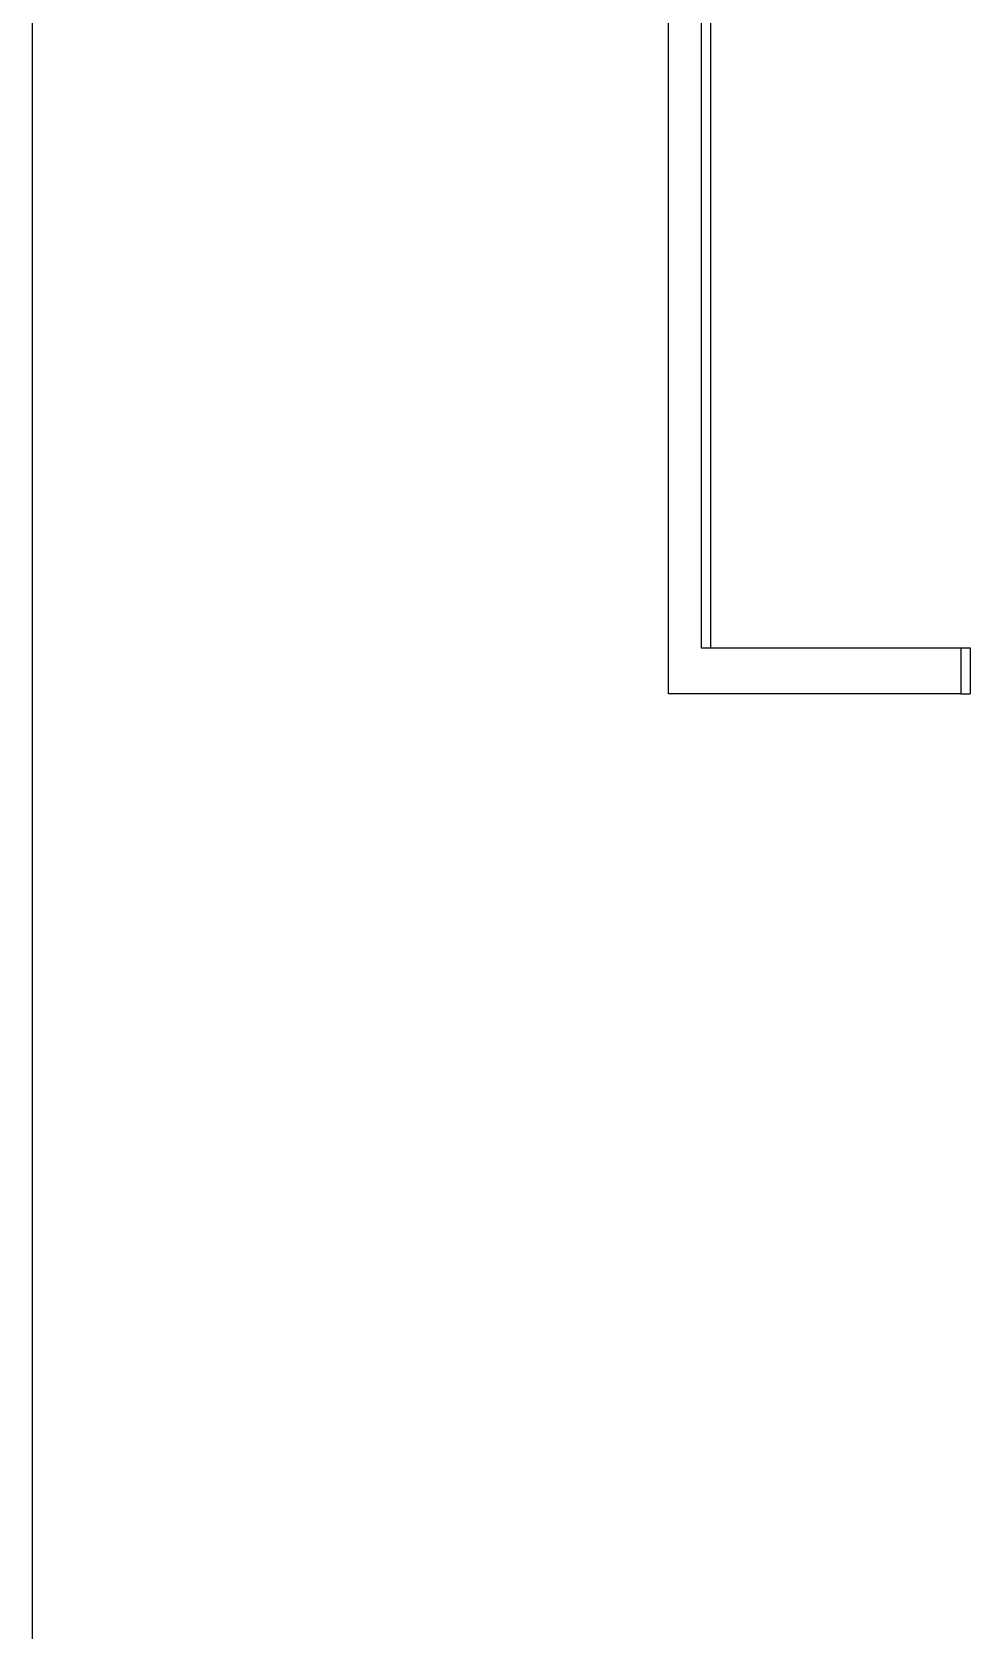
# Model space of a CAD drawing. Header units: millimetres. Extents: x -1893 to 2799, y -925 to 2353.
# Drawn here: x -1104.92 to -1098.75, y 1911.65 to 1922.15 of the extents above; entities that cross this region are included whole.
import ezdxf

# ---------------------------------------------------------------- set-up
doc = ezdxf.new("R2010")
doc.units = ezdxf.units.MM
doc.header["$MEASUREMENT"] = 0
doc.layers.add('Utwórz2D linie widoczne', color=7, linetype='Continuous', true_color=0x000000)

msp = doc.modelspace()

# ---------------------------------------------------------------- linework, layer by layer
at = {"layer": 'Utwórz2D linie widoczne'}
for p, q in [((-1104.917, 1965.099), (-1104.917, 1545.699)), ((-1100.735, 1917.799), (-1100.735, 1951.799)), ((-1100.52, 1951.495), (-1100.52, 1918.102)), ((-1100.46, 1951.495), (-1100.46, 1918.102)), ((-1100.52, 1918.102), (-1098.814, 1918.102)), ((-1098.814, 1918.102), (-1098.754, 1918.102)), ((-1098.814, 1918.102), (-1098.814, 1917.799)), ((-1098.754, 1918.102), (-1098.754, 1917.799)), ((-1098.814, 1917.799), (-1100.735, 1917.799)), ((-1098.814, 1917.799), (-1098.754, 1917.799))]:
    msp.add_line(p, q, dxfattribs=at)

doc.saveas('drawing.dxf')
